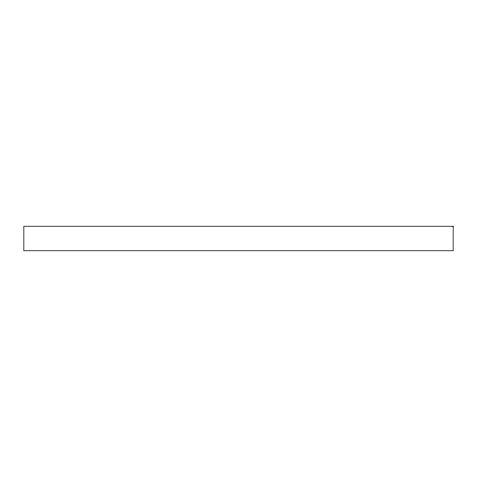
<?xml version="1.0" encoding="UTF-8"?>
<svg xmlns="http://www.w3.org/2000/svg" width="477" height="477" viewBox="0 0 477 477"><rect width="100%" height="100%" fill="white"/><g stroke="black" fill="none" stroke-linecap="round" stroke-linejoin="round"><path stroke-width="0.72" d="M453.15 226.235L23.85 226.235L23.85 250.765L453.15 250.765L453.15 226.235"/></g></svg>
